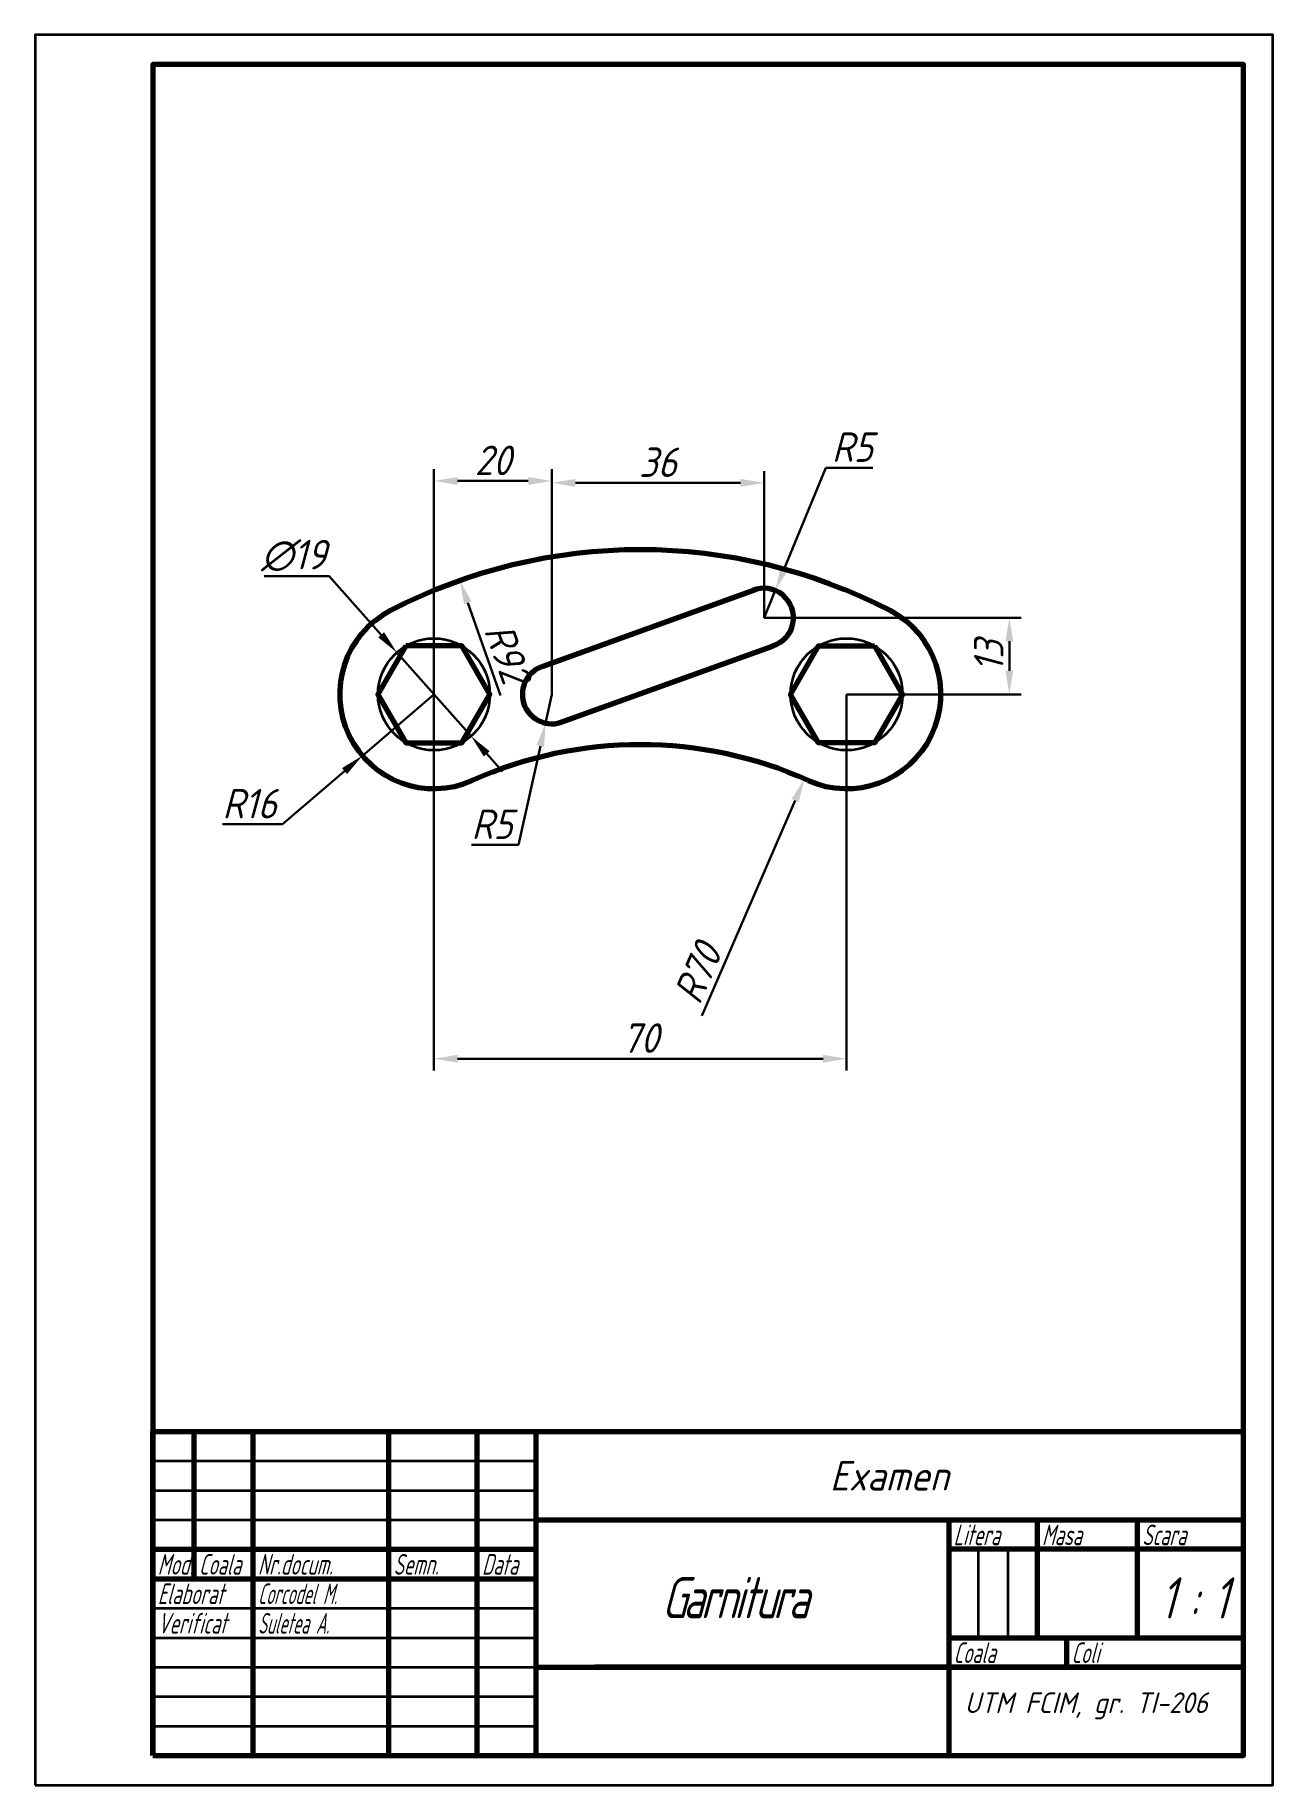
# Model space of a CAD drawing. Header units: millimetres. Extents: x 0 to 210, y 0 to 297.
import ezdxf
from ezdxf.enums import TextEntityAlignment as Align

# ---------------------------------------------------------------- set-up
doc = ezdxf.new("R2010")
doc.units = ezdxf.units.MM
for name, color, linetype, lineweight in [('Contur', 10, 'Continuous', 70), ('Cote', 160, 'Continuous', 30), ('Subtire', 50, 'Continuous', 35), ('text3.5', 21, 'Continuous', 35), ('text5', 221, 'Continuous', 50), ('text7', 130, 'Continuous', 70)]:
    doc.layers.add(name, color=color, linetype=linetype, lineweight=lineweight)
doc.styles.get("Standard").update_dxf_attribs({"font": 'isocp.shx', "oblique": 15})
doc.dimstyles.new('ISO-25', dxfattribs={"dimtxt": 5, "dimasz": 4, "dimexe": 2, "dimexo": 0, "dimgap": 1, "dimtad": 1, "dimtoh": 1, "dimdec": 0, "dimtxsty": 'Standard', "dimblk2": 'OBLIQUE', "dimcen": 4, "dimadec": 0, "dimazin": 0, "dimtfac": 1, "dimtdec": 0, "dimtmove": 0, "dimatfit": 3, "dimldrblk": 'DOTSMALL', "dimfxl": 1, "dimlwd": 30, "dimlwe": 30, "dimarcsym": 0})

# ---------------------------------------------------------------- blocks, each defined once
blk = doc.blocks.new('*D15')
at = {"layer": 'Cote', "color": 0, "lineweight": 30, "transparency": 16777216}
for p, q in [((38.88, 205.15), (49.9, 205.15)), ((49.9, 205.15), (58.71, 195.21)), ((73.97, 177.99), (61.37, 192.21)), ((76.63, 175), (79.28, 172.01))]:
    blk.add_line(p, q, dxfattribs=at)
at = {"layer": 'Cote', "color": 0, "transparency": 16777216}
for points in [[(59.21, 195.65), (58.22, 194.76), (61.37, 192.21)], [(77.12, 175.44), (76.13, 174.56), (73.97, 177.99)]]:
    blk.add_solid(points, dxfattribs=at)
at = {"layer": 'Defpoints', "color": 0, "transparency": 16777216}
for p in [(61.37, 192.21), (73.97, 177.99)]:
    blk.add_point(p, dxfattribs=at)
at = {"layer": 'Cote', "color": 0, "transparency": 16777216, "insert": (43.89, 208.65), "char_height": 5, "attachment_point": 5}
blk.add_mtext('∅19', dxfattribs=at)
blk = doc.blocks.new('_DotSmall')
at = {"color": 0, "linetype": 'ByBlock', "const_width": 0.5}
blk.add_lwpolyline([(-0.0625, 0, 1), (0.0625, 0, 1)], format="xyb", close=True, dxfattribs=at)
blk = doc.blocks.new('_Oblique')
at = {"color": 0, "linetype": 'ByBlock', "lineweight": -2}
blk.add_line((-0.5, -0.5), (0.5, 0.5), dxfattribs=at)
blk = doc.blocks.new('*D16')
at = {"layer": 'Cote', "color": 0, "lineweight": 30, "transparency": 16777216}
for p, q in [((67.67, 185.1), (55.53, 174.68)), ((42, 163.05), (52.5, 172.07)), ((31.78, 163.05), (42, 163.05))]:
    blk.add_line(p, q, dxfattribs=at)
at = {"layer": 'Cote', "color": 0, "transparency": 16777216}
blk.add_solid([(52.07, 172.58), (52.93, 171.57), (55.53, 174.68)], dxfattribs=at)
at = {"layer": 'Defpoints', "color": 0, "transparency": 16777216}
for p in [(67.67, 185.1), (55.53, 174.68)]:
    blk.add_point(p, dxfattribs=at)
at = {"layer": 'Cote', "color": 0, "transparency": 16777216, "insert": (36.39, 166.55), "char_height": 5, "attachment_point": 5}
blk.add_mtext('R16', dxfattribs=at)
blk = doc.blocks.new('*D17')
at = {"layer": 'Cote', "color": 0, "lineweight": 30, "transparency": 16777216}
for p, q in [((87.67, 185.1), (86.59, 180.22)), ((81.99, 159.55), (85.72, 176.32)), ((74.04, 159.55), (81.99, 159.55))]:
    blk.add_line(p, q, dxfattribs=at)
at = {"layer": 'Cote', "color": 0, "transparency": 16777216}
blk.add_solid([(85.07, 176.46), (86.37, 176.17), (86.59, 180.22)], dxfattribs=at)
at = {"layer": 'Defpoints', "color": 0, "transparency": 16777216}
for p in [(87.67, 185.1), (86.59, 180.22)]:
    blk.add_point(p, dxfattribs=at)
at = {"layer": 'Cote', "color": 0, "transparency": 16777216, "insert": (77.52, 163.05), "char_height": 5, "attachment_point": 5}
blk.add_mtext('R5', dxfattribs=at)
blk = doc.blocks.new('*D18')
at = {"layer": 'Cote', "color": 0, "lineweight": 30, "transparency": 16777216}
for p, q in [((134.17, 223.56), (127.1, 206.42)), ((142.13, 223.56), (134.17, 223.56)), ((123.67, 198.1), (125.58, 202.73))]:
    blk.add_line(p, q, dxfattribs=at)
at = {"layer": 'Cote', "color": 0, "transparency": 16777216}
blk.add_solid([(126.49, 206.68), (127.72, 206.17), (125.58, 202.73)], dxfattribs=at)
at = {"layer": 'Defpoints', "color": 0, "transparency": 16777216}
for p in [(125.58, 202.73), (123.67, 198.1)]:
    blk.add_point(p, dxfattribs=at)
at = {"layer": 'Cote', "color": 0, "transparency": 16777216, "insert": (138.65, 227.06), "char_height": 5, "attachment_point": 5}
blk.add_mtext('R5', dxfattribs=at)
blk = doc.blocks.new('*D19')
at = {"layer": 'Cote', "color": 0, "lineweight": 30, "transparency": 16777216}
blk.add_line((113.1, 130.56), (128.95, 167.09), dxfattribs=at)
at = {"layer": 'Cote', "color": 0, "transparency": 16777216}
blk.add_solid([(128.34, 167.36), (129.56, 166.82), (130.54, 170.76)], dxfattribs=at)
at = {"layer": 'Defpoints', "color": 0, "transparency": 16777216}
for p in [(130.54, 170.76), (102.67, 106.55)]:
    blk.add_point(p, dxfattribs=at)
at = {"layer": 'Cote', "color": 0, "transparency": 16777216, "insert": (112.4, 137.76), "char_height": 5, "attachment_point": 5, "rotation": 66.5349}
blk.add_mtext('R70', dxfattribs=at)
blk = doc.blocks.new('*D21')
at = {"layer": 'Cote', "color": 0, "lineweight": 30, "transparency": 16777216}
blk.add_line((78.96, 184.9), (73.41, 200.64), dxfattribs=at)
at = {"layer": 'Cote', "color": 0, "transparency": 16777216}
blk.add_solid([(74.04, 200.86), (72.78, 200.41), (72.08, 204.41)], dxfattribs=at)
at = {"layer": 'Defpoints', "color": 0, "transparency": 16777216}
for p in [(72.08, 204.41), (102.67, 117.64)]:
    blk.add_point(p, dxfattribs=at)
at = {"layer": 'Cote', "color": 0, "transparency": 16777216, "insert": (80.15, 192.05), "char_height": 5, "attachment_point": 5, "rotation": 289.4214}
blk.add_mtext('R92', dxfattribs=at)
blk = doc.blocks.new('*D22')
at = {"layer": 'Cote', "color": 0, "lineweight": 30, "transparency": 16777216}
for p, q in [((67.67, 185.1), (67.67, 223.31)), ((87.67, 185.1), (87.67, 223.31)), ((71.67, 221.31), (83.67, 221.31))]:
    blk.add_line(p, q, dxfattribs=at)
at = {"layer": 'Cote', "color": 0, "transparency": 16777216}
for points in [[(71.67, 221.98), (71.67, 220.65), (67.67, 221.31)], [(83.67, 221.98), (83.67, 220.65), (87.67, 221.31)]]:
    blk.add_solid(points, dxfattribs=at)
at = {"layer": 'Defpoints', "color": 0, "transparency": 16777216}
for p in [(87.67, 221.31), (67.67, 185.1), (87.67, 185.1)]:
    blk.add_point(p, dxfattribs=at)
at = {"layer": 'Cote', "color": 0, "transparency": 16777216, "insert": (77.67, 224.81), "char_height": 5, "attachment_point": 5}
blk.add_mtext('20', dxfattribs=at)
blk = doc.blocks.new('*D23')
at = {"layer": 'Cote', "color": 0, "lineweight": 30, "transparency": 16777216}
for p, q in [((87.67, 185.1), (87.67, 222.99)), ((123.67, 198.1), (123.67, 222.99)), ((91.67, 220.99), (119.67, 220.99))]:
    blk.add_line(p, q, dxfattribs=at)
at = {"layer": 'Cote', "color": 0, "transparency": 16777216}
for points in [[(91.67, 221.66), (91.67, 220.32), (87.67, 220.99)], [(119.67, 221.66), (119.67, 220.32), (123.67, 220.99)]]:
    blk.add_solid(points, dxfattribs=at)
at = {"layer": 'Defpoints', "color": 0, "transparency": 16777216}
for p in [(123.67, 220.99), (123.67, 198.1), (87.67, 185.1)]:
    blk.add_point(p, dxfattribs=at)
at = {"layer": 'Cote', "color": 0, "transparency": 16777216, "insert": (105.67, 224.49), "char_height": 5, "attachment_point": 5}
blk.add_mtext('36', dxfattribs=at)
blk = doc.blocks.new('*D24')
at = {"layer": 'Cote', "color": 0, "lineweight": 30, "transparency": 16777216}
for p, q in [((67.67, 185.1), (67.67, 121.26)), ((137.67, 185.1), (137.67, 121.26)), ((71.67, 123.26), (133.67, 123.26))]:
    blk.add_line(p, q, dxfattribs=at)
at = {"layer": 'Cote', "color": 0, "transparency": 16777216}
for points in [[(71.67, 123.92), (71.67, 122.59), (67.67, 123.26)], [(133.67, 123.92), (133.67, 122.59), (137.67, 123.26)]]:
    blk.add_solid(points, dxfattribs=at)
at = {"layer": 'Defpoints', "color": 0, "transparency": 16777216}
for p in [(67.67, 185.1), (137.67, 185.1), (137.67, 123.26)]:
    blk.add_point(p, dxfattribs=at)
at = {"layer": 'Cote', "color": 0, "transparency": 16777216, "insert": (102.67, 126.76), "char_height": 5, "attachment_point": 5}
blk.add_mtext('70', dxfattribs=at)
blk = doc.blocks.new('*D25')
at = {"layer": 'Cote', "color": 0, "lineweight": 30, "transparency": 16777216}
for p, q in [((123.67, 198.1), (167.28, 198.1)), ((165.28, 194.1), (165.28, 189.1)), ((137.67, 185.1), (167.28, 185.1))]:
    blk.add_line(p, q, dxfattribs=at)
at = {"layer": 'Cote', "color": 0, "transparency": 16777216}
for points in [[(164.61, 194.1), (165.94, 194.1), (165.28, 198.1)], [(164.61, 189.1), (165.94, 189.1), (165.28, 185.1)]]:
    blk.add_solid(points, dxfattribs=at)
at = {"layer": 'Defpoints', "color": 0, "transparency": 16777216}
for p in [(123.67, 198.1), (137.67, 185.1), (165.28, 185.1)]:
    blk.add_point(p, dxfattribs=at)
at = {"layer": 'Cote', "color": 0, "transparency": 16777216, "insert": (161.78, 191.6), "char_height": 5, "attachment_point": 5, "rotation": 90}
blk.add_mtext('13', dxfattribs=at)

msp = doc.modelspace()

# ---------------------------------------------------------------- linework, layer by layer
at = {"layer": 'Contur'}
for p, q in [((86.19, 189.88), (122.19, 202.88)), ((89.1, 180.3), (125.1, 193.3)), ((20, 5), (20, 60)), ((20, 5), (20, 60)), ((20, 60), (205, 60)), ((20, 5), (20, 60)), ((27, 35), (27, 60)), ((37, 5), (37, 60)), ((37, 5), (37, 60)), ((60, 5), (60, 60)), ((60, 5), (60, 60)), ((75, 5), (75, 60)), ((85, 5), (85, 60)), ((85, 45), (205, 45)), ((155, 45), (155, 5)), ((170, 45), (170, 25)), ((187, 25), (187, 45)), ((205, 45), (205, 45)), ((205, 45), (205, 45)), ((20, 40), (85, 40)), ((205, 40), (155, 40)), ((20, 35), (85, 35)), ((155, 25), (205, 25)), ((175, 25), (175, 20)), ((85, 20), (205, 20)), ((205, 20), (94.9, 20))]:
    msp.add_line(p, q, dxfattribs=at)
for points in [[(20, 5), (205, 5), (205, 292), (20, 292)], [(62.92, 193.33), (58.17, 185.1), (62.92, 176.88), (72.42, 176.88), (77.17, 185.1), (72.42, 193.33)], [(142.42, 193.33), (147.17, 185.1), (142.42, 176.88), (132.92, 176.88), (128.17, 185.1), (132.92, 193.33)]]:
    msp.add_lwpolyline(points, close=True, dxfattribs=at)
for centre, radius, start, end in [((102.67, 117.64), 92, 62.5789, 117.4211), ((123.67, 198.1), 5, 286.6726, 112.885), ((67.67, 185.1), 16, 117.4211, 294.0151), ((137.67, 185.1), 16, 245.9849, 62.5789), ((87.67, 185.1), 5, 106.8254, 286.6726), ((102.67, 106.55), 70, 65.9849, 114.0151)]:
    msp.add_arc(centre, radius, start, end, dxfattribs=at)
at = {"layer": 'Subtire'}
for p, q in [((20, 55), (85, 55)), ((20, 50), (85, 50)), ((20, 45), (85, 45)), ((160, 40), (160, 25)), ((165, 40), (165, 25)), ((20, 30), (85, 30)), ((20, 25), (85, 25)), ((20, 20), (85, 20)), ((20, 15), (85, 15)), ((20, 10), (85, 10))]:
    msp.add_line(p, q, dxfattribs=at)
msp.add_lwpolyline([(0, 0), (210, 0), (210, 297), (0, 297)], close=True, dxfattribs=at)
for centre in [(67.67, 185.1), (137.67, 185.1)]:
    msp.add_circle(centre, 9.5, dxfattribs=at)
at = {"layer": 'text5'}
msp.add_line((110, 0), (110, 0), dxfattribs=at)

# ---------------------------------------------------------------- texts
at = {"layer": 'text3.5', "char_height": 3.5, "attachment_point": 1}
for s, width, insert in [('{\\Fisocp|c238;\\W0.7;Litera}', 4.3941, (155.81, 44.2)), ('{\\Fisocp|c238;\\W0.7;Masa}', 4.3941, (170.81, 44.2)), ('{\\Fisocp|c238;\\W0.7;Scara}', 4.3941, (187.81, 44.2)), ('{\\Fisocp|c238;\\W0.7;Mod.}', 4.3941, (20.81, 39.2)), ('{\\Fisocp|c238;\\W0.7;Coala}', 4.3941, (27.81, 39.2)), ('{\\Fisocp|c238;\\W0.7;Nr.docum.}', 4.3941, (37.81, 39.2)), ('{\\Fisocp|c238;\\W0.7;Semn.}', 4.3941, (60.81, 39.2)), ('{\\Fisocp|c238;\\W0.7;Data}', 4.3941, (75.81, 39.2)), ('{\\Fisocp|c238;\\W0.7;Elaborat}', 4.3941, (20.81, 34.2)), ('{\\W0.6;Corcodel M.}', 22.189, (37.81, 34.2)), ('{\\Fisocp|c238;\\W0.7;Verificat}', 4.3941, (20.81, 29.2)), ('{\\W0.6;Suletea A.}', 22.189, (37.81, 29.2)), ('{\\Fisocp|c238;\\W0.7;Coala}', 4.3941, (155.81, 24.2)), ('{\\Fisocp|c238;\\W0.7;Coli}', 4.3941, (175.81, 24.2))]:
    msp.add_mtext_dynamic_manual_height_columns(s, width=width, gutter_width=12.5, heights=[0], dxfattribs=dict(at, insert=insert))
at = {"layer": 'text5', "oblique": 15}
msp.add_text('Examen', height=5, dxfattribs=at).set_placement((144.92, 52.48), align=Align.MIDDLE)
at = {"layer": 'text5', "insert": (157.68, 15.71), "char_height": 3.5, "attachment_point": 1}
msp.add_mtext_dynamic_manual_height_columns('UTM FCIM, gr. TI-206', width=54.2101, gutter_width=17.5, heights=[14.87], dxfattribs=at)
at = {"layer": 'text7', "char_height": 7, "attachment_point": 1}
for s, width, heights, insert in [('{\\W0.8;\\T0.85;Garnitura}', 97.1781, [23.85], (106.28, 35.3)), ('{\\W0.8;\\T0.85;1 : 1}', 16.2769, [7.63], (190.87, 35.24))]:
    msp.add_mtext_dynamic_manual_height_columns(s, width=width, gutter_width=17.5, heights=heights, dxfattribs=dict(at, insert=insert))

# ---------------------------------------------------------------- dimensions: what is measured, and where the dimension line sits
at = {"layer": 'Cote'}
for center, mpoint, picture, middle in [((123.67, 198.1), (125.58, 202.73), '*D18', (138.65, 223.56)), ((102.67, 117.64), (72.08, 204.41), '*D21', (76.85, 190.88)), ((67.67, 185.1), (55.53, 174.68), '*D16', (36.39, 163.05)), ((87.67, 185.1), (86.59, 180.22), '*D17', (77.52, 159.55)), ((102.67, 106.55), (130.54, 170.76), '*D19', (115.61, 136.36))]:
    dim = msp.add_radius_dim(center=center, mpoint=mpoint, dimstyle='ISO-25', dxfattribs=at)
    dim.commit()
    dim.dimension.update_dxf_attribs({"geometry": picture, "text_midpoint": middle, "dimtype": 164})
for base, p2, picture, middle in [((87.67, 221.31), (87.67, 185.1), '*D22', (77.67, 224.81)), ((137.67, 123.26), (137.67, 185.1), '*D24', (102.67, 126.76))]:
    dim = msp.add_linear_dim(base=base, p1=(67.67, 185.1), p2=p2, dimstyle='ISO-25', dxfattribs=at)
    dim.commit()
    dim.dimension.update_dxf_attribs({"geometry": picture, "text_midpoint": middle})
dim = msp.add_linear_dim(base=(123.67, 220.99), p1=(87.67, 185.1), p2=(123.67, 198.1), dimstyle='ISO-25', dxfattribs=at)
dim.commit()
dim.dimension.update_dxf_attribs({"geometry": '*D23', "text_midpoint": (105.67, 220.99), "dimtype": 160})
dim = msp.add_diameter_dim_2p(p1=(73.97, 177.99), p2=(61.37, 192.21), dimstyle='ISO-25', dxfattribs=at)
dim.commit()
dim.dimension.update_dxf_attribs({"geometry": '*D15', "text_midpoint": (43.89, 205.15), "dimtype": 163})
dim = msp.add_linear_dim(base=(165.28, 185.1), p1=(123.67, 198.1), p2=(137.67, 185.1), angle=90, dimstyle='ISO-25', dxfattribs=at)
dim.commit()
dim.dimension.update_dxf_attribs({"geometry": '*D25', "text_midpoint": (161.78, 191.6)})

doc.saveas('drawing.dxf')
